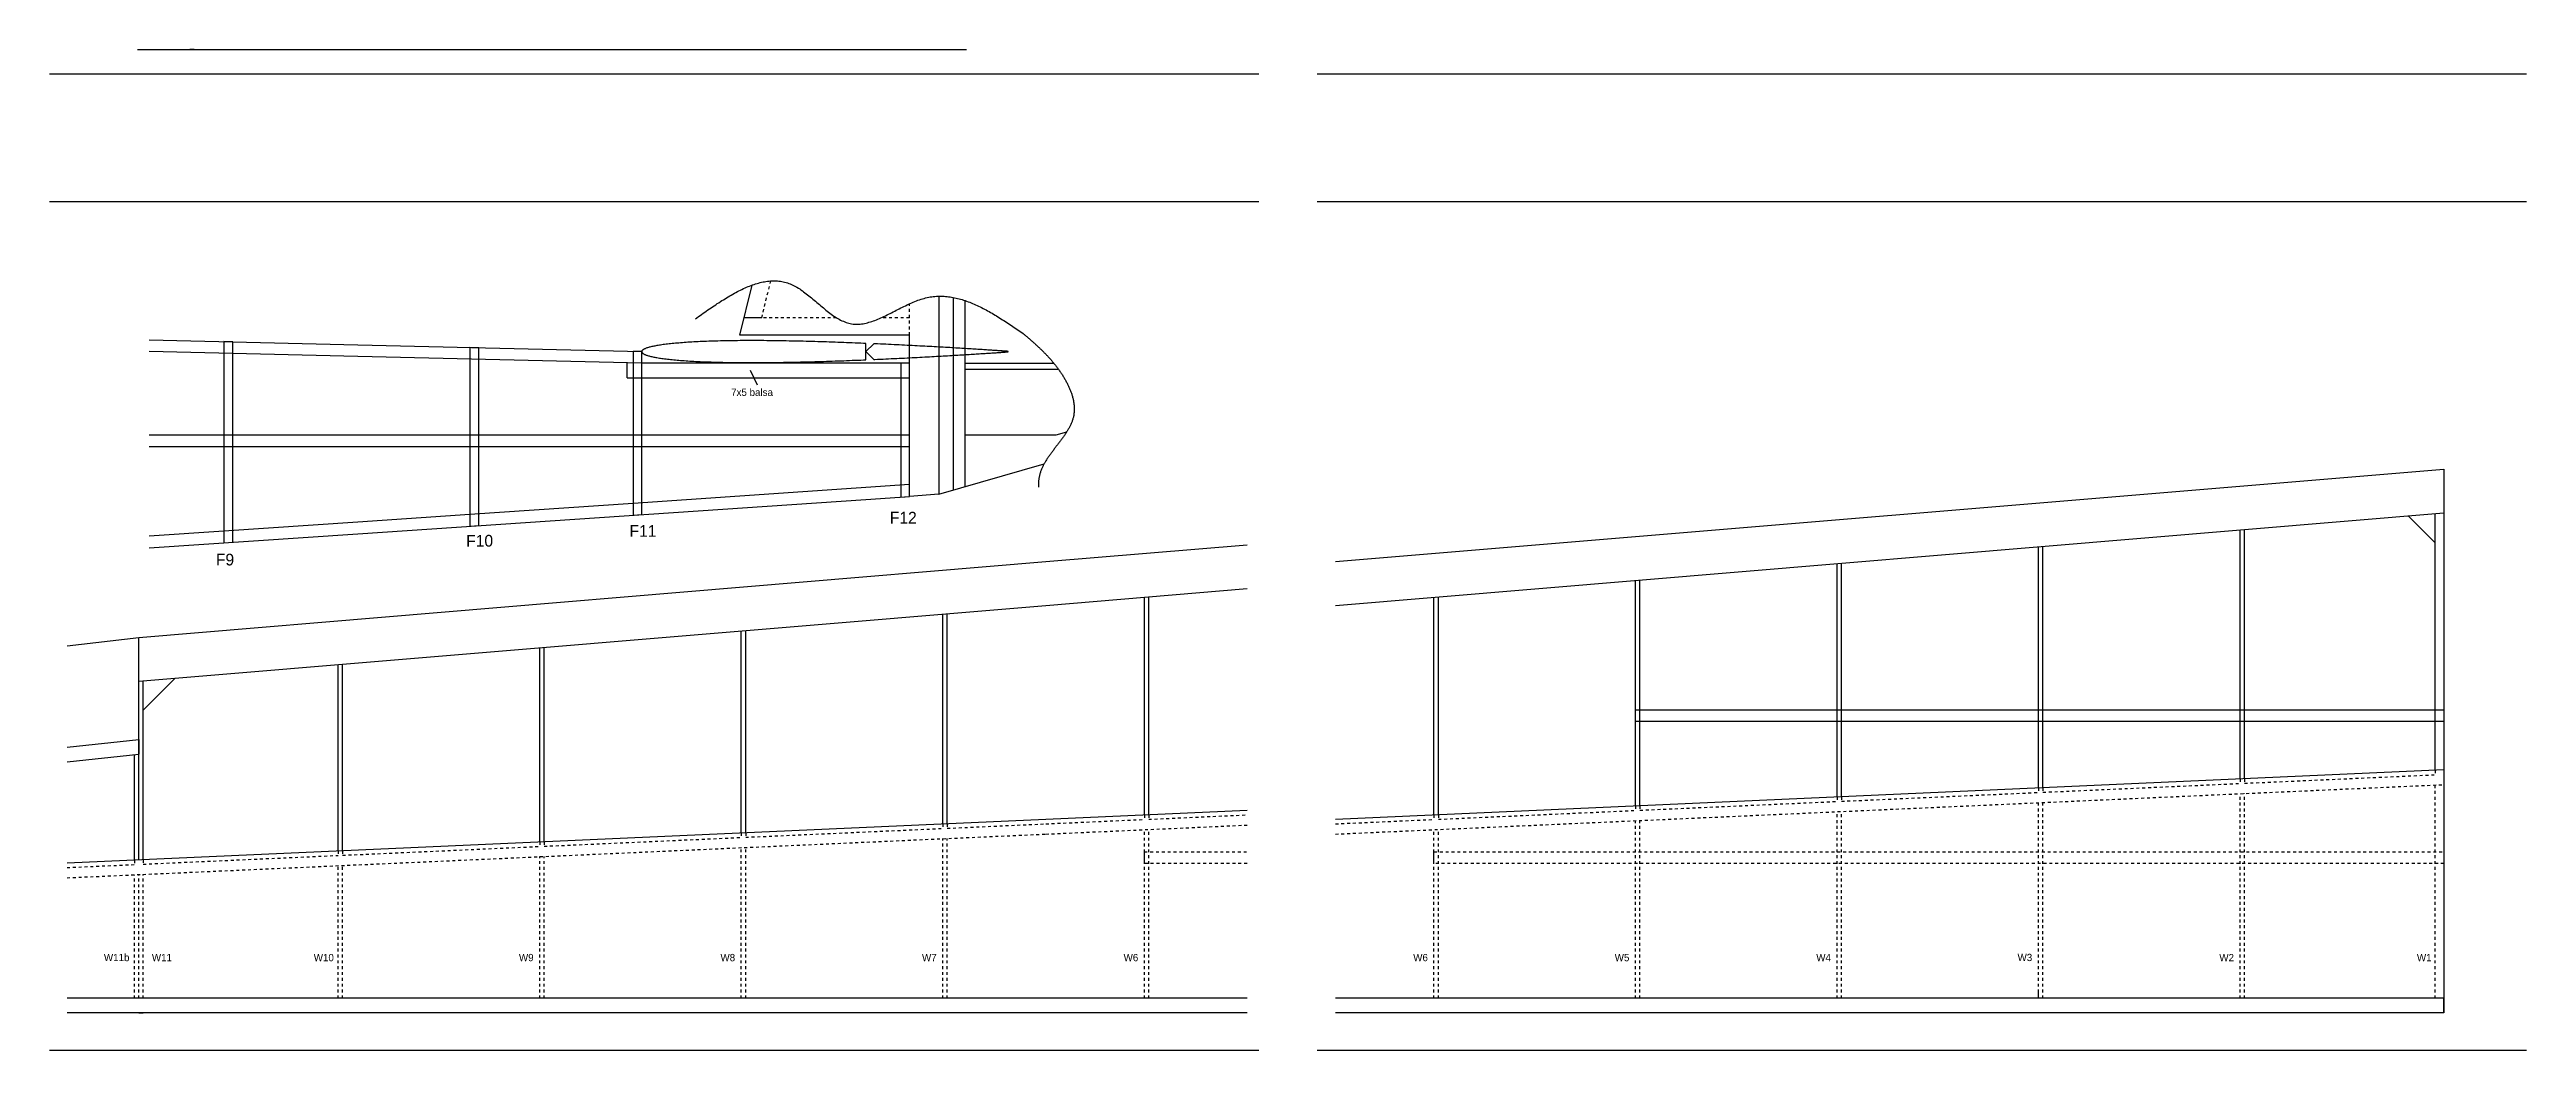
# Model space of a CAD drawing. Extents: x 177 to 1892, y 150 to 1101.
# Drawn here: x 1045 to 1892, y 150 to 492 of the extents above; entities that cross this region are included whole.
import ezdxf

# ---------------------------------------------------------------- set-up
doc = ezdxf.new("R2010")
doc.units = 0
doc.linetypes.add('JIS_02_1_0', pattern=[2, 1, -1])
doc.layers.add('SÄLJ', color=7, linetype='CONTINUOUS')

# ---------------------------------------------------------------- blocks, each defined once
blk = doc.blocks.new('*U83')
at = {"layer": 'SÄLJ', "color": 253}
blk.add_text('W1', height=2.5, dxfattribs=at).set_placement((1854.9, 180.3))
blk = doc.blocks.new('*U84')
at = {"layer": 'SÄLJ', "color": 253}
blk.add_text('W2', height=2.5, dxfattribs=at).set_placement((1787.29, 180.29))
blk = doc.blocks.new('*U85')
at = {"layer": 'SÄLJ', "color": 253}
blk.add_text('W3', height=2.5, dxfattribs=at).set_placement((1718.24, 180.35))
blk = doc.blocks.new('*U86')
at = {"layer": 'SÄLJ', "color": 253}
blk.add_text('W4', height=2.5, dxfattribs=at).set_placement((1649.36, 180.3))
blk = doc.blocks.new('*U87')
at = {"layer": 'SÄLJ', "color": 253}
blk.add_text('W5', height=2.5, dxfattribs=at).set_placement((1580.39, 180.3))
blk = doc.blocks.new('*U88')
at = {"layer": 'SÄLJ', "color": 253}
blk.add_text('W6', height=2.5, dxfattribs=at).set_placement((1511.44, 180.31))
blk = doc.blocks.new('*U89')
at = {"layer": 'SÄLJ', "color": 253}
blk.add_text('W6', height=2.5, dxfattribs=at).set_placement((1412.33, 180.31))
blk = doc.blocks.new('*U90')
at = {"layer": 'SÄLJ', "color": 253}
blk.add_text('W7', height=2.5, dxfattribs=at).set_placement((1343.34, 180.29))
blk = doc.blocks.new('*U91')
at = {"layer": 'SÄLJ', "color": 253}
blk.add_text('W8', height=2.5, dxfattribs=at).set_placement((1274.38, 180.31))
blk = doc.blocks.new('*U92')
at = {"layer": 'SÄLJ', "color": 253}
blk.add_text('W9', height=2.5, dxfattribs=at).set_placement((1205.41, 180.31))
blk = doc.blocks.new('*U93')
at = {"layer": 'SÄLJ', "color": 253}
blk.add_text('W10', height=2.5, dxfattribs=at).set_placement((1135.2, 180.3))
blk = doc.blocks.new('*U94')
at = {"layer": 'SÄLJ', "color": 253}
blk.add_text('W11', height=2.5, dxfattribs=at).set_placement((1079.8, 180.32))
blk = doc.blocks.new('*U95')
at = {"layer": 'SÄLJ', "color": 253}
blk.add_text('W11b', height=2.5, dxfattribs=at).set_placement((1063.39, 180.33))
blk = doc.blocks.new('*U142')
at = {"layer": 'SÄLJ', "color": 253}
blk.add_text('F9', height=4, dxfattribs=at).set_placement((1101.71, 315.82))
blk = doc.blocks.new('*U143')
at = {"layer": 'SÄLJ', "color": 253}
blk.add_text('F10', height=4, dxfattribs=at).set_placement((1187.35, 322.27))
blk = doc.blocks.new('*U144')
at = {"layer": 'SÄLJ', "color": 253}
blk.add_text('F11', height=4, dxfattribs=at).set_placement((1243.23, 325.62))
blk = doc.blocks.new('*U145')
at = {"layer": 'SÄLJ', "color": 253}
blk.add_text('F12', height=4, dxfattribs=at).set_placement((1332.32, 330.17))
blk = doc.blocks.new('*U150')
at = {"layer": 'SÄLJ', "color": 253}
blk.add_text('7x5 balsa', height=2.5, dxfattribs=at).set_placement((1278.02, 373.85))

msp = doc.modelspace()

# ---------------------------------------------------------------- linework, layer by layer
at = {"layer": 'SÄLJ'}
for p, q in [((1094.28, 492.45), (1092.78, 492.45)), ((1094.28, 492.45), (1095.78, 492.45)), ((1354.05, 407.57), (1354.05, 341.66)), ((1288.49, 400.64), (1282.49, 400.64)), ((1358.05, 406.51), (1358.05, 342.81)), ((1078.91, 393.05), (1150.32, 391.34)), ((1150.32, 391.34), (1247.45, 389.02)), ((1150.32, 387.33), (1078.91, 389.02)), ((1247.45, 385.02), (1150.32, 387.33)), ((1242.45, 380.02), (1242.45, 385.14)), ((1247.45, 385.02), (1247.45, 389.02)), ((1339.05, 385.02), (1247.45, 385.02)), ((1339.05, 339.47), (1339.05, 385.02)), ((1358.05, 385.02), (1388.47, 385.02)), ((1358.05, 383.02), (1390.01, 383.02)), ((1242.45, 380.02), (1339.05, 380.02)), ((1078.91, 360.54), (1150.32, 360.54)), ((1078.91, 356.54), (1150.32, 356.54)), ((1150.32, 360.54), (1324.14, 360.54)), ((1150.32, 356.54), (1324.14, 356.54)), ((1324.14, 360.54), (1339.05, 360.54)), ((1324.14, 356.54), (1339.05, 356.54)), ((1358.05, 360.54), (1389.3, 360.54)), ((1389.3, 360.54), (1392.89, 361.58)), ((1484.81, 317.13), (1864.13, 348.83)), ((1864.13, 348.83), (1864.13, 162.61)), ((1864.13, 348.83), (1864.13, 333.83)), ((1484.81, 302.13), (1864.13, 333.83)), ((1861.13, 323.58), (1851.9, 332.81)), ((1861.13, 245.65), (1861.13, 333.58)), ((1385.7, 317.13), (1454.57, 322.89)), ((1725.44, 239.59), (1725.44, 322.24)), ((1726.94, 239.66), (1726.94, 322.37)), ((1794.41, 242.67), (1794.41, 328.01)), ((1795.91, 242.74), (1795.91, 328.13)), ((1075.34, 291.19), (1385.7, 317.13)), ((1656.48, 236.51), (1656.48, 316.48)), ((1657.98, 236.58), (1657.98, 316.6)), ((1385.7, 302.13), (1454.57, 307.89)), ((1587.51, 233.43), (1587.51, 310.72)), ((1589.01, 233.5), (1589.01, 310.84)), ((1075.34, 276.19), (1385.7, 302.13)), ((1350.46, 227.27), (1350.46, 299.19)), ((1351.96, 227.33), (1351.96, 299.31)), ((1419.43, 230.35), (1419.43, 304.95)), ((1420.93, 230.41), (1420.93, 305.08)), ((1518.54, 230.35), (1518.54, 304.95)), ((1520.04, 230.41), (1520.04, 305.08)), ((1050.77, 288.28), (1075.34, 291.19)), ((1075.34, 214.98), (1075.34, 291.19)), ((1281.5, 224.19), (1281.5, 293.42)), ((1283, 224.25), (1283, 293.55)), ((1143.56, 218.03), (1143.56, 281.9)), ((1145.06, 218.09), (1145.06, 282.02)), ((1212.53, 221.11), (1212.53, 287.66)), ((1214.03, 221.17), (1214.03, 287.78)), ((1087.76, 277.23), (1076.84, 266.32)), ((1076.84, 215.05), (1076.84, 276.32)), ((1587.51, 262.39), (1587.51, 266.39)), ((1587.51, 266.39), (1864.13, 266.39)), ((1050.77, 253.61), (1075.34, 256.19)), ((1075.34, 256.19), (1075.34, 251.19)), ((1864.13, 262.39), (1587.51, 262.39)), ((1050.77, 248.61), (1075.34, 251.19)), ((1073.84, 214.91), (1073.84, 251.04)), ((1864.13, 245.78), (1484.81, 228.84)), ((1454.57, 231.92), (1385.7, 228.84)), ((1385.7, 228.84), (1050.77, 213.88)), ((1419.43, 213.81), (1419.43, 217.81)), ((1518.54, 213.81), (1518.54, 217.81)), ((1725.44, 167.61), (1725.44, 170.61)), ((1385.7, 167.61), (1050.77, 167.61)), ((1075.34, 162.61), (1073.84, 162.61)), ((1075.34, 162.61), (1076.84, 162.61)), ((1454.57, 167.61), (1385.7, 167.61)), ((1864.13, 167.61), (1484.81, 167.61)), ((1864.13, 162.61), (1864.13, 167.61))]:
    msp.add_line(p, q, dxfattribs=at)
at = {"layer": 'SÄLJ', "linetype": 'JIS_02_1_0'}
for p, q in [((1288.49, 400.64), (1291.6, 413.22)), ((1314.08, 400.64), (1288.49, 400.64)), ((1339.05, 400.64), (1329.42, 400.64)), ((1339.05, 394.64), (1339.05, 405.38)), ((1484.81, 223.84), (1864.13, 240.78)), ((1657.98, 235.08), (1725.44, 238.09)), ((1725.44, 239.59), (1725.44, 238.09)), ((1726.94, 238.16), (1794.41, 241.17)), ((1726.94, 239.66), (1726.94, 238.16)), ((1794.41, 242.67), (1794.41, 241.17)), ((1794.41, 167.61), (1794.41, 237.67)), ((1795.91, 241.24), (1861.13, 244.15)), ((1795.91, 242.74), (1795.91, 241.24)), ((1795.91, 167.61), (1795.91, 237.74)), ((1861.13, 245.65), (1861.13, 244.15)), ((1861.13, 167.61), (1861.13, 240.65)), ((1419.43, 230.35), (1419.43, 228.85)), ((1420.93, 228.91), (1454.57, 230.42)), ((1420.93, 230.41), (1420.93, 228.91)), ((1518.54, 230.35), (1518.54, 228.85)), ((1520.04, 228.91), (1587.51, 231.93)), ((1520.04, 230.41), (1520.04, 228.91)), ((1587.51, 233.43), (1587.51, 231.93)), ((1589.01, 232), (1656.48, 235.01)), ((1589.01, 233.5), (1589.01, 232)), ((1656.48, 236.51), (1656.48, 235.01)), ((1656.48, 167.61), (1656.48, 231.51)), ((1657.98, 236.58), (1657.98, 235.08)), ((1657.98, 167.61), (1657.98, 231.58)), ((1725.44, 167.61), (1725.44, 234.59)), ((1726.94, 167.61), (1726.94, 234.66)), ((1050.77, 208.88), (1385.7, 223.84)), ((1212.53, 221.11), (1212.53, 219.61)), ((1214.03, 219.67), (1281.5, 222.69)), ((1214.03, 221.17), (1214.03, 219.67)), ((1281.5, 224.19), (1281.5, 222.69)), ((1283, 222.75), (1350.46, 225.77)), ((1283, 224.25), (1283, 222.75)), ((1350.46, 227.27), (1350.46, 225.77)), ((1350.46, 167.61), (1350.46, 222.27)), ((1351.96, 225.83), (1385.7, 227.34)), ((1351.96, 227.33), (1351.96, 225.83)), ((1351.96, 167.61), (1351.96, 222.33)), ((1385.7, 227.34), (1419.43, 228.85)), ((1385.7, 223.84), (1454.57, 226.92)), ((1419.43, 167.61), (1419.43, 225.35)), ((1420.93, 167.61), (1420.93, 225.41)), ((1484.81, 227.34), (1518.54, 228.85)), ((1518.54, 167.61), (1518.54, 225.35)), ((1520.04, 167.61), (1520.04, 225.41)), ((1587.51, 167.61), (1587.51, 228.43)), ((1589.01, 167.61), (1589.01, 228.5)), ((1050.77, 212.38), (1073.84, 213.41)), ((1073.84, 214.91), (1073.84, 213.41)), ((1076.84, 213.55), (1143.56, 216.53)), ((1076.84, 215.05), (1076.84, 213.55)), ((1143.56, 218.03), (1143.56, 216.53)), ((1143.56, 167.61), (1143.56, 213.03)), ((1145.06, 216.59), (1212.53, 219.61)), ((1145.06, 218.09), (1145.06, 216.59)), ((1145.06, 167.61), (1145.06, 213.09)), ((1212.53, 167.61), (1212.53, 216.11)), ((1214.03, 167.61), (1214.03, 216.17)), ((1281.5, 167.61), (1281.5, 219.19)), ((1283, 167.61), (1283, 219.25)), ((1419.43, 217.81), (1454.57, 217.81)), ((1454.57, 213.81), (1419.43, 213.81)), ((1518.54, 217.81), (1864.13, 217.81)), ((1864.13, 213.81), (1518.54, 213.81)), ((1073.84, 167.61), (1073.84, 209.91)), ((1075.34, 167.61), (1075.34, 209.98)), ((1076.84, 167.61), (1076.84, 210.05))]:
    msp.add_line(p, q, dxfattribs=at)
at = {"layer": 'SÄLJ', "color": 253}
msp.add_line((1287.02, 377.58), (1284.7, 382.55), dxfattribs=at)
at = {"layer": 'SÄLJ'}
for points in [[(1074.91, 492.45), (1118.85, 492.45)], [(1118.85, 492.45), (1358.59, 492.45)], [(1349.05, 340.22), (1339.05, 339.47), (1339.05, 394.64), (1281, 394.64), (1285.26, 411.82)], [(1349.05, 408), (1349.05, 340.22), (1385.14, 350.6)], [(1104.48, 392.44), (1104.48, 323.6), (1107.48, 323.8), (1107.48, 392.36), (1104.48, 392.44)], [(1188.64, 390.43), (1188.64, 329.25), (1191.64, 329.45), (1191.64, 390.35), (1188.64, 390.43)], [(1244.45, 333), (1247.45, 333.2), (1247.45, 389.02), (1244.45, 389.09), (1244.45, 333)], [(1336.05, 385.02), (1336.05, 339.24), (1339.05, 339.47), (1339.05, 385.02), (1336.05, 385.02)], [(1339.05, 343.47), (1244.45, 337), (1188.64, 333.25), (1150.32, 330.67)], [(1150.32, 326.67), (1324.14, 338.35), (1339.05, 339.47), (1339.05, 343.47)], [(1150.32, 330.67), (1104.48, 327.6), (1078.91, 325.88)], [(1078.91, 321.88), (1150.32, 326.67)], [(1385.7, 162.61), (1050.77, 162.61)], [(1454.57, 162.61), (1385.7, 162.61)], [(1864.13, 162.61), (1484.81, 162.61)]]:
    msp.add_lwpolyline(points, dxfattribs=at)
at = {"layer": 'SÄLJ', "color": 3}
for points in [[(1458.58, 484.05), (1044.78, 484.05)], [(1892.38, 484.05), (1478.58, 484.05)], [(1044.78, 440.45), (1458.58, 440.45)], [(1478.58, 440.45), (1892.38, 440.45)], [(1458.58, 149.75), (1044.78, 149.75)], [(1892.38, 149.75), (1478.58, 149.75)]]:
    msp.add_lwpolyline(points, dxfattribs=at)
at = {"layer": 'SÄLJ', "linetype": 'CONTINUOUS'}
for points in [[(1324.14, 391.82), (1323.37, 391.85), (1322.4, 391.89), (1321.43, 391.93), (1320.46, 391.97), (1319.48, 392.01), (1318.5, 392.05), (1317.52, 392.08), (1316.54, 392.12), (1315.55, 392.16), (1314.56, 392.19), (1313.58, 392.23), (1312.59, 392.26), (1311.6, 392.29), (1310.61, 392.32), (1309.62, 392.36), (1308.63, 392.39), (1307.64, 392.42), (1306.66, 392.44), (1305.67, 392.47), (1304.68, 392.5), (1303.7, 392.52), (1302.71, 392.55), (1301.73, 392.57), (1300.75, 392.59), (1299.78, 392.62), (1298.8, 392.64), (1297.83, 392.65), (1296.86, 392.67), (1295.9, 392.69), (1294.93, 392.7), (1293.98, 392.72), (1293.02, 392.73), (1292.07, 392.74), (1291.13, 392.75), (1290.19, 392.76), (1289.25, 392.77), (1288.32, 392.77), (1287.4, 392.78), (1286.48, 392.78), (1285.56, 392.78), (1284.66, 392.78), (1283.76, 392.78), (1282.86, 392.78), (1281.97, 392.77), (1281.09, 392.77), (1280.22, 392.76), (1279.35, 392.75), (1278.5, 392.74), (1277.65, 392.73), (1276.8, 392.72), (1275.97, 392.7), (1275.14, 392.68), (1274.33, 392.67), (1273.52, 392.65), (1272.72, 392.62), (1271.93, 392.6), (1271.15, 392.58), (1270.38, 392.55), (1269.62, 392.52), (1268.87, 392.49), (1268.13, 392.46), (1267.4, 392.43), (1266.69, 392.39), (1265.98, 392.36), (1265.28, 392.32), (1264.59, 392.28), (1263.92, 392.24), (1263.26, 392.2), (1262.61, 392.16), (1261.97, 392.11), (1261.34, 392.07), (1260.73, 392.02), (1260.12, 391.97), (1259.53, 391.92), (1258.95, 391.87), (1258.39, 391.81), (1257.84, 391.76), (1257.3, 391.7), (1256.77, 391.65), (1256.26, 391.59), (1255.76, 391.53), (1255.27, 391.47), (1254.8, 391.41), (1254.34, 391.34), (1253.9, 391.28), (1253.47, 391.21), (1253.05, 391.15), (1252.65, 391.08), (1252.26, 391.01), (1251.89, 390.94), (1251.53, 390.87), (1251.19, 390.8), (1250.86, 390.73), (1250.54, 390.65), (1250.24, 390.58), (1249.96, 390.5), (1249.69, 390.43), (1249.44, 390.35), (1249.2, 390.27), (1248.97, 390.19), (1248.76, 390.11), (1248.57, 390.03), (1248.39, 389.95), (1248.23, 389.87), (1248.08, 389.79), (1247.95, 389.71), (1247.83, 389.62), (1247.73, 389.54), (1247.64, 389.46), (1247.57, 389.37), (1247.52, 389.28), (1247.48, 389.2), (1247.45, 389.11), (1247.45, 389.02), (1247.45, 388.93), (1247.48, 388.85), (1247.52, 388.76), (1247.57, 388.67), (1247.64, 388.59), (1247.73, 388.5), (1247.83, 388.42), (1247.95, 388.34), (1248.08, 388.25), (1248.23, 388.17), (1248.39, 388.09), (1248.57, 388.01), (1248.76, 387.93), (1248.97, 387.85), (1249.2, 387.77), (1249.44, 387.69), (1249.69, 387.62), (1249.96, 387.54), (1250.24, 387.47), (1250.54, 387.39), (1250.86, 387.32), (1251.19, 387.25), (1251.53, 387.17), (1251.89, 387.1), (1252.26, 387.03), (1252.65, 386.97), (1253.05, 386.9), (1253.47, 386.83), (1253.9, 386.77), (1254.34, 386.7), (1254.8, 386.64), (1255.27, 386.58), (1255.76, 386.52), (1256.26, 386.46), (1256.77, 386.4), (1257.3, 386.34), (1257.84, 386.29), (1258.39, 386.23), (1258.95, 386.18), (1259.53, 386.13), (1260.12, 386.08), (1260.73, 386.03), (1261.34, 385.98), (1261.97, 385.93), (1262.61, 385.89), (1263.26, 385.84), (1263.92, 385.8), (1264.59, 385.76), (1265.28, 385.72), (1265.98, 385.69), (1266.69, 385.65), (1267.4, 385.62), (1268.13, 385.58), (1268.87, 385.55), (1269.62, 385.52), (1270.38, 385.5), (1271.15, 385.47), (1271.93, 385.44), (1272.72, 385.42), (1273.52, 385.4), (1274.33, 385.38), (1275.14, 385.36), (1275.97, 385.34), (1276.8, 385.33), (1277.65, 385.31), (1278.5, 385.3), (1279.35, 385.29), (1280.22, 385.28), (1281.09, 385.28), (1281.97, 385.27), (1282.86, 385.27), (1283.76, 385.26), (1284.66, 385.26), (1285.56, 385.26), (1286.48, 385.26), (1287.4, 385.27), (1288.32, 385.27), (1289.25, 385.28), (1290.19, 385.28), (1291.13, 385.29), (1292.07, 385.3), (1293.02, 385.31), (1293.98, 385.33), (1294.93, 385.34), (1295.9, 385.36), (1296.86, 385.37), (1297.83, 385.39), (1298.8, 385.41), (1299.78, 385.43), (1300.75, 385.45), (1301.73, 385.47), (1302.71, 385.5), (1303.7, 385.52), (1304.68, 385.55), (1305.67, 385.57), (1306.66, 385.6), (1307.64, 385.63), (1308.63, 385.66), (1309.62, 385.69), (1310.61, 385.72), (1311.6, 385.75), (1312.59, 385.79), (1313.58, 385.82), (1314.56, 385.85), (1315.55, 385.89), (1316.54, 385.92), (1317.52, 385.96), (1318.5, 386), (1319.48, 386.04), (1320.46, 386.07), (1321.43, 386.11), (1322.4, 386.15), (1323.37, 386.19), (1324.14, 386.22)], [(1326.82, 386.34), (1327.21, 386.36), (1328.16, 386.4), (1329.11, 386.44), (1330.05, 386.48), (1330.98, 386.53), (1331.91, 386.57), (1332.84, 386.61), (1333.76, 386.66), (1334.67, 386.7), (1335.58, 386.75), (1336.48, 386.79), (1337.37, 386.83), (1338.26, 386.88), (1339.14, 386.92), (1340.01, 386.97), (1340.88, 387.01), (1341.74, 387.06), (1342.59, 387.1), (1343.43, 387.15), (1344.26, 387.19), (1345.09, 387.23), (1345.9, 387.28), (1346.71, 387.32), (1347.51, 387.37), (1348.3, 387.41), (1349.08, 387.45), (1349.85, 387.5), (1350.61, 387.54), (1351.36, 387.58), (1352.1, 387.63), (1352.83, 387.67), (1353.55, 387.71), (1354.26, 387.75), (1354.95, 387.79), (1355.64, 387.83), (1356.31, 387.87), (1356.98, 387.91), (1357.63, 387.95), (1358.27, 387.99), (1358.89, 388.03), (1359.51, 388.07), (1360.11, 388.11), (1360.7, 388.14), (1361.28, 388.18), (1361.84, 388.21), (1362.4, 388.25), (1362.93, 388.28), (1363.46, 388.32), (1363.97, 388.35), (1364.47, 388.38), (1364.96, 388.41), (1365.43, 388.45), (1365.89, 388.48), (1366.33, 388.5), (1366.76, 388.53), (1367.18, 388.56), (1367.58, 388.59), (1367.97, 388.61), (1368.34, 388.64), (1368.7, 388.66), (1369.04, 388.69), (1369.37, 388.71), (1369.69, 388.73), (1369.99, 388.75), (1370.27, 388.77), (1370.54, 388.79), (1370.8, 388.81), (1371.04, 388.82), (1371.26, 388.84), (1371.47, 388.85), (1371.67, 388.87), (1371.84, 388.88), (1372.01, 388.89), (1372.16, 388.9), (1372.29, 388.91), (1372.4, 388.92), (1372.51, 388.92), (1372.59, 388.93), (1372.66, 388.93), (1372.72, 388.94), (1372.76, 388.94), (1372.78, 388.94), (1372.79, 388.94), (1372.79, 389.1), (1372.78, 389.1), (1372.76, 389.1), (1372.72, 389.11), (1372.66, 389.11), (1372.59, 389.11), (1372.51, 389.12), (1372.4, 389.13), (1372.29, 389.14), (1372.16, 389.15), (1372.01, 389.16), (1371.84, 389.17), (1371.67, 389.18), (1371.47, 389.19), (1371.26, 389.21), (1371.04, 389.22), (1370.8, 389.24), (1370.54, 389.26), (1370.27, 389.28), (1369.99, 389.29), (1369.69, 389.32), (1369.37, 389.34), (1369.04, 389.36), (1368.7, 389.38), (1368.34, 389.41), (1367.97, 389.43), (1367.58, 389.46), (1367.18, 389.48), (1366.76, 389.51), (1366.33, 389.54), (1365.89, 389.57), (1365.43, 389.6), (1364.96, 389.63), (1364.47, 389.66), (1363.97, 389.69), (1363.46, 389.73), (1362.93, 389.76), (1362.4, 389.79), (1361.84, 389.83), (1361.28, 389.87), (1360.7, 389.9), (1360.11, 389.94), (1359.51, 389.98), (1358.89, 390.01), (1358.27, 390.05), (1357.63, 390.09), (1356.98, 390.13), (1356.31, 390.17), (1355.64, 390.21), (1354.95, 390.25), (1354.26, 390.29), (1353.55, 390.33), (1352.83, 390.38), (1352.1, 390.42), (1351.36, 390.46), (1350.61, 390.5), (1349.85, 390.55), (1349.08, 390.59), (1348.3, 390.63), (1347.51, 390.68), (1346.71, 390.72), (1345.9, 390.77), (1345.09, 390.81), (1344.26, 390.85), (1343.43, 390.9), (1342.59, 390.94), (1341.74, 390.99), (1340.88, 391.03), (1340.01, 391.08), (1339.14, 391.12), (1338.26, 391.17), (1337.37, 391.21), (1336.48, 391.26), (1335.58, 391.3), (1334.67, 391.34), (1333.76, 391.39), (1332.84, 391.43), (1331.91, 391.47), (1330.98, 391.52), (1330.05, 391.56), (1329.11, 391.6), (1328.16, 391.65), (1327.21, 391.69), (1326.82, 391.71), (1324.14, 389.02)]]:
    msp.add_lwpolyline(points, close=True, dxfattribs=at)
at = {"layer": 'SÄLJ', "color": 253}
for points in [[(1265.78, 400.26, 0), (1266.31, 400.64, 0), (1266.85, 401.02, 0), (1267.39, 401.4, 0), (1267.92, 401.78, 0), (1268.46, 402.15, 0), (1269, 402.53, 0), (1269.53, 402.9, 0), (1270.07, 403.27, 0), (1270.61, 403.64, 0), (1271.14, 404, 0), (1271.68, 404.37, 0), (1272.21, 404.73, 0), (1272.75, 405.08, 0), (1273.28, 405.44, 0), (1273.81, 405.78, 0), (1274.35, 406.13, 0), (1274.88, 406.47, 0), (1275.41, 406.8, 0), (1275.94, 407.13, 0), (1276.47, 407.46, 0), (1277, 407.77, 0), (1277.53, 408.09, 0), (1278.06, 408.39, 0), (1278.59, 408.69, 0), (1279.12, 408.99, 0), (1279.64, 409.27, 0), (1280.17, 409.55, 0), (1280.69, 409.82, 0), (1281.22, 410.08, 0), (1281.74, 410.34, 0), (1282.26, 410.58, 0), (1282.78, 410.82, 0), (1283.3, 411.05, 0), (1283.82, 411.26, 0), (1284.34, 411.47, 0), (1284.85, 411.67, 0), (1285.37, 411.86, 0), (1285.88, 412.04, 0), (1286.39, 412.2, 0), (1286.91, 412.36, 0), (1287.42, 412.5, 0), (1287.92, 412.63, 0), (1288.43, 412.75, 0), (1288.94, 412.86, 0), (1289.44, 412.96, 0), (1289.94, 413.04, 0), (1290.44, 413.11, 0), (1290.94, 413.17, 0), (1291.44, 413.21, 0), (1291.94, 413.24, 0), (1292.43, 413.25, 0), (1292.93, 413.25, 0), (1293.42, 413.23, 0), (1293.91, 413.2, 0), (1294.39, 413.16, 0), (1294.88, 413.09, 0), (1295.36, 413.02, 0), (1295.85, 412.92, 0), (1296.33, 412.81, 0), (1296.8, 412.68, 0), (1297.28, 412.54, 0), (1297.75, 412.38, 0), (1298.23, 412.19, 0), (1298.7, 412, 0), (1299.16, 411.78, 0), (1299.63, 411.55, 0), (1300.09, 411.3, 0), (1300.56, 411.03, 0), (1301.02, 410.75, 0), (1301.48, 410.46, 0), (1301.93, 410.16, 0), (1302.39, 409.84, 0), (1302.84, 409.51, 0), (1303.3, 409.18, 0), (1303.75, 408.83, 0), (1304.2, 408.48, 0), (1304.65, 408.12, 0), (1305.1, 407.75, 0), (1305.55, 407.38, 0), (1306, 407.01, 0), (1306.45, 406.63, 0), (1306.9, 406.25, 0), (1307.35, 405.87, 0), (1307.79, 405.49, 0), (1308.24, 405.11, 0), (1308.69, 404.73, 0), (1309.14, 404.35, 0), (1309.59, 403.97, 0), (1310.04, 403.6, 0), (1310.48, 403.24, 0), (1310.93, 402.88, 0), (1311.39, 402.53, 0), (1311.84, 402.19, 0), (1312.29, 401.85, 0), (1312.74, 401.53, 0), (1313.2, 401.21, 0), (1313.65, 400.91, 0), (1314.11, 400.62, 0), (1314.57, 400.34, 0), (1315.03, 400.08, 0), (1315.49, 399.84, 0), (1315.96, 399.61, 0), (1316.42, 399.39, 0), (1316.89, 399.2, 0), (1317.36, 399.02, 0), (1317.83, 398.87, 0), (1318.3, 398.73, 0), (1318.78, 398.62, 0), (1319.26, 398.53, 0), (1319.74, 398.47, 0), (1320.23, 398.42, 0), (1320.71, 398.4, 0), (1321.2, 398.4, 0), (1321.69, 398.42, 0), (1322.19, 398.46, 0), (1322.68, 398.51, 0), (1323.18, 398.59, 0), (1323.68, 398.68, 0), (1324.18, 398.79, 0), (1324.68, 398.91, 0), (1325.19, 399.05, 0), (1325.7, 399.2, 0), (1326.2, 399.36, 0), (1326.72, 399.54, 0), (1327.23, 399.73, 0), (1327.74, 399.93, 0), (1328.26, 400.14, 0), (1328.77, 400.36, 0), (1329.29, 400.58, 0), (1329.81, 400.82, 0), (1330.33, 401.06, 0), (1330.85, 401.31, 0), (1331.37, 401.56, 0), (1331.9, 401.82, 0), (1332.42, 402.08, 0), (1332.94, 402.35, 0), (1333.47, 402.62, 0), (1334, 402.89, 0), (1334.52, 403.16, 0), (1335.05, 403.43, 0), (1335.58, 403.7, 0), (1336.11, 403.96, 0), (1336.64, 404.23, 0), (1337.17, 404.49, 0), (1337.7, 404.75, 0), (1338.23, 405, 0), (1338.76, 405.25, 0), (1339.29, 405.49, 0), (1339.82, 405.73, 0), (1340.35, 405.95, 0), (1340.88, 406.17, 0), (1341.41, 406.38, 0), (1341.94, 406.58, 0), (1342.47, 406.77, 0), (1343, 406.95, 0), (1343.53, 407.11, 0), (1344.05, 407.26, 0), (1344.58, 407.4, 0), (1345.11, 407.52, 0), (1345.64, 407.63, 0), (1346.16, 407.73, 0), (1346.69, 407.81, 0), (1347.21, 407.87, 0), (1347.73, 407.93, 0), (1348.26, 407.96, 0), (1348.78, 407.99, 0), (1349.3, 408, 0), (1349.83, 408.01, 0), (1350.35, 407.99, 0), (1350.87, 407.97, 0), (1351.39, 407.94, 0), (1351.91, 407.89, 0), (1352.43, 407.83, 0), (1352.94, 407.76, 0), (1353.46, 407.68, 0), (1353.98, 407.59, 0), (1354.5, 407.48, 0), (1355.01, 407.37, 0), (1355.53, 407.25, 0), (1356.05, 407.11, 0), (1356.56, 406.97, 0), (1357.08, 406.82, 0), (1357.59, 406.66, 0), (1358.11, 406.49, 0), (1358.62, 406.31, 0), (1359.13, 406.12, 0), (1359.65, 405.92, 0), (1360.16, 405.72, 0), (1360.67, 405.51, 0), (1361.18, 405.29, 0), (1361.7, 405.06, 0), (1362.21, 404.82, 0), (1362.72, 404.58, 0), (1363.23, 404.33, 0), (1363.74, 404.08, 0), (1364.25, 403.82, 0), (1364.76, 403.55, 0), (1365.27, 403.28, 0), (1365.78, 403, 0), (1366.29, 402.72, 0), (1366.8, 402.43, 0), (1367.31, 402.13, 0), (1367.82, 401.83, 0), (1368.33, 401.53, 0), (1368.84, 401.22, 0), (1369.34, 400.91, 0), (1369.85, 400.59, 0), (1370.36, 400.27, 0), (1370.87, 399.95, 0), (1371.38, 399.62, 0), (1371.88, 399.3, 0), (1372.39, 398.96, 0), (1372.9, 398.63, 0), (1373.4, 398.29, 0), (1373.91, 397.96, 0), (1374.42, 397.62, 0), (1374.93, 397.27, 0), (1375.43, 396.93, 0), (1375.94, 396.59, 0), (1376.45, 396.24, 0), (1376.95, 395.9, 0), (1377.46, 395.55, 0), (1377.97, 395.2, 0)], [(1377.97, 395.2, 0), (1378.17, 395.03, 0), (1378.37, 394.86, 0), (1378.58, 394.68, 0), (1378.78, 394.51, 0), (1378.99, 394.33, 0), (1379.19, 394.16, 0), (1379.39, 393.98, 0), (1379.6, 393.81, 0), (1379.8, 393.63, 0), (1380.01, 393.46, 0), (1380.21, 393.28, 0), (1380.41, 393.1, 0), (1380.61, 392.93, 0), (1380.82, 392.75, 0), (1381.02, 392.57, 0), (1381.22, 392.39, 0), (1381.42, 392.21, 0), (1381.63, 392.04, 0), (1381.83, 391.86, 0), (1382.03, 391.67, 0), (1382.23, 391.49, 0), (1382.43, 391.31, 0), (1382.63, 391.13, 0), (1382.83, 390.94, 0), (1383.03, 390.76, 0), (1383.23, 390.57, 0), (1383.43, 390.38, 0), (1383.63, 390.2, 0), (1383.83, 390.01, 0), (1384.02, 389.82, 0), (1384.22, 389.63, 0), (1384.42, 389.44, 0), (1384.61, 389.24, 0), (1384.81, 389.05, 0), (1385, 388.85, 0), (1385.2, 388.66, 0), (1385.39, 388.46, 0), (1385.59, 388.26, 0), (1385.78, 388.06, 0), (1385.97, 387.86, 0), (1386.17, 387.65, 0), (1386.36, 387.45, 0), (1386.55, 387.24, 0), (1386.74, 387.03, 0), (1386.93, 386.82, 0), (1387.12, 386.61, 0), (1387.3, 386.4, 0), (1387.49, 386.18, 0), (1387.68, 385.97, 0), (1387.87, 385.75, 0), (1388.05, 385.53, 0), (1388.24, 385.31, 0), (1388.42, 385.08, 0), (1388.6, 384.86, 0), (1388.78, 384.63, 0), (1388.97, 384.4, 0), (1389.15, 384.17, 0), (1389.33, 383.94, 0), (1389.5, 383.7, 0), (1389.68, 383.47, 0), (1389.86, 383.23, 0), (1390.03, 382.99, 0), (1390.2, 382.75, 0), (1390.38, 382.5, 0), (1390.55, 382.26, 0), (1390.71, 382.01, 0), (1390.88, 381.77, 0), (1391.05, 381.52, 0), (1391.21, 381.27, 0), (1391.37, 381.02, 0), (1391.53, 380.77, 0), (1391.69, 380.51, 0), (1391.84, 380.26, 0), (1391.99, 380, 0), (1392.14, 379.75, 0), (1392.29, 379.49, 0), (1392.44, 379.23, 0), (1392.58, 378.98, 0), (1392.72, 378.71, 0), (1392.86, 378.45, 0), (1392.99, 378.19, 0), (1393.13, 377.93, 0), (1393.25, 377.67, 0), (1393.38, 377.4, 0), (1393.5, 377.14, 0), (1393.62, 376.88, 0), (1393.74, 376.61, 0), (1393.86, 376.34, 0), (1393.97, 376.08, 0), (1394.07, 375.81, 0), (1394.18, 375.55, 0), (1394.28, 375.28, 0), (1394.37, 375.01, 0), (1394.47, 374.74, 0), (1394.56, 374.48, 0), (1394.64, 374.21, 0), (1394.72, 373.94, 0), (1394.8, 373.67, 0), (1394.87, 373.4, 0), (1394.94, 373.14, 0), (1395.01, 372.87, 0), (1395.07, 372.6, 0), (1395.13, 372.33, 0), (1395.18, 372.07, 0), (1395.23, 371.8, 0), (1395.27, 371.53, 0), (1395.31, 371.27, 0), (1395.34, 371, 0), (1395.37, 370.74, 0), (1395.39, 370.47, 0), (1395.41, 370.21, 0), (1395.43, 369.94, 0), (1395.44, 369.68, 0), (1395.44, 369.42, 0), (1395.44, 369.16, 0), (1395.43, 368.9, 0), (1395.42, 368.64, 0), (1395.41, 368.38, 0), (1395.38, 368.12, 0), (1395.35, 367.86, 0), (1395.32, 367.61, 0), (1395.28, 367.35, 0), (1395.24, 367.1, 0), (1395.18, 366.84, 0), (1395.13, 366.59, 0), (1395.07, 366.34, 0), (1395, 366.09, 0), (1394.92, 365.84, 0), (1394.84, 365.59, 0), (1394.76, 365.34, 0), (1394.67, 365.1, 0), (1394.58, 364.85, 0), (1394.48, 364.61, 0), (1394.38, 364.36, 0), (1394.27, 364.12, 0), (1394.16, 363.88, 0), (1394.04, 363.64, 0), (1393.92, 363.4, 0), (1393.8, 363.16, 0), (1393.67, 362.92, 0), (1393.54, 362.68, 0), (1393.4, 362.44, 0), (1393.27, 362.2, 0), (1393.13, 361.97, 0), (1392.98, 361.73, 0), (1392.83, 361.5, 0), (1392.68, 361.26, 0), (1392.53, 361.03, 0), (1392.38, 360.79, 0), (1392.22, 360.56, 0), (1392.06, 360.32, 0), (1391.9, 360.09, 0), (1391.73, 359.86, 0), (1391.57, 359.62, 0), (1391.4, 359.39, 0), (1391.23, 359.16, 0), (1391.06, 358.93, 0), (1390.88, 358.7, 0), (1390.71, 358.46, 0), (1390.54, 358.23, 0), (1390.36, 358, 0), (1390.19, 357.77, 0), (1390.01, 357.54, 0), (1389.83, 357.31, 0), (1389.65, 357.07, 0), (1389.48, 356.84, 0), (1389.3, 356.61, 0), (1389.12, 356.38, 0), (1388.94, 356.15, 0), (1388.76, 355.92, 0), (1388.59, 355.68, 0), (1388.41, 355.45, 0), (1388.23, 355.22, 0), (1388.06, 354.99, 0), (1387.88, 354.75, 0), (1387.71, 354.52, 0), (1387.54, 354.28, 0), (1387.37, 354.05, 0), (1387.2, 353.81, 0), (1387.03, 353.58, 0), (1386.87, 353.34, 0), (1386.7, 353.11, 0), (1386.54, 352.87, 0), (1386.38, 352.63, 0), (1386.22, 352.39, 0), (1386.07, 352.15, 0), (1385.92, 351.92, 0), (1385.77, 351.68, 0), (1385.62, 351.44, 0), (1385.48, 351.19, 0), (1385.34, 350.95, 0), (1385.2, 350.71, 0), (1385.07, 350.46, 0), (1384.94, 350.22, 0), (1384.81, 349.98, 0), (1384.69, 349.73, 0), (1384.57, 349.48, 0), (1384.45, 349.23, 0), (1384.34, 348.98, 0), (1384.23, 348.73, 0), (1384.13, 348.48, 0), (1384.04, 348.23, 0), (1383.94, 347.98, 0), (1383.86, 347.72, 0), (1383.77, 347.46, 0), (1383.7, 347.21, 0), (1383.62, 346.95, 0), (1383.56, 346.69, 0), (1383.49, 346.43, 0), (1383.44, 346.17, 0), (1383.39, 345.9, 0), (1383.35, 345.64, 0), (1383.31, 345.37, 0), (1383.28, 345.11, 0), (1383.25, 344.84, 0), (1383.23, 344.57, 0), (1383.22, 344.3, 0), (1383.21, 344.02, 0), (1383.21, 343.75, 0), (1383.21, 343.47, 0), (1383.22, 343.2, 0), (1383.23, 342.92, 0), (1383.23, 342.64, 0)]]:
    msp.add_polyline3d(points, dxfattribs=at)

# ---------------------------------------------------------------- block references
at = {"layer": 'SÄLJ', "color": 3}
for name in ['*U150', '*U145', '*U143', '*U144', '*U142', '*U95', '*U94', '*U93', '*U92', '*U91', '*U90', '*U89', '*U88', '*U87', '*U86', '*U85', '*U84', '*U83']:
    msp.add_blockref(name, (0, 0), dxfattribs=at)

doc.saveas('drawing.dxf')
